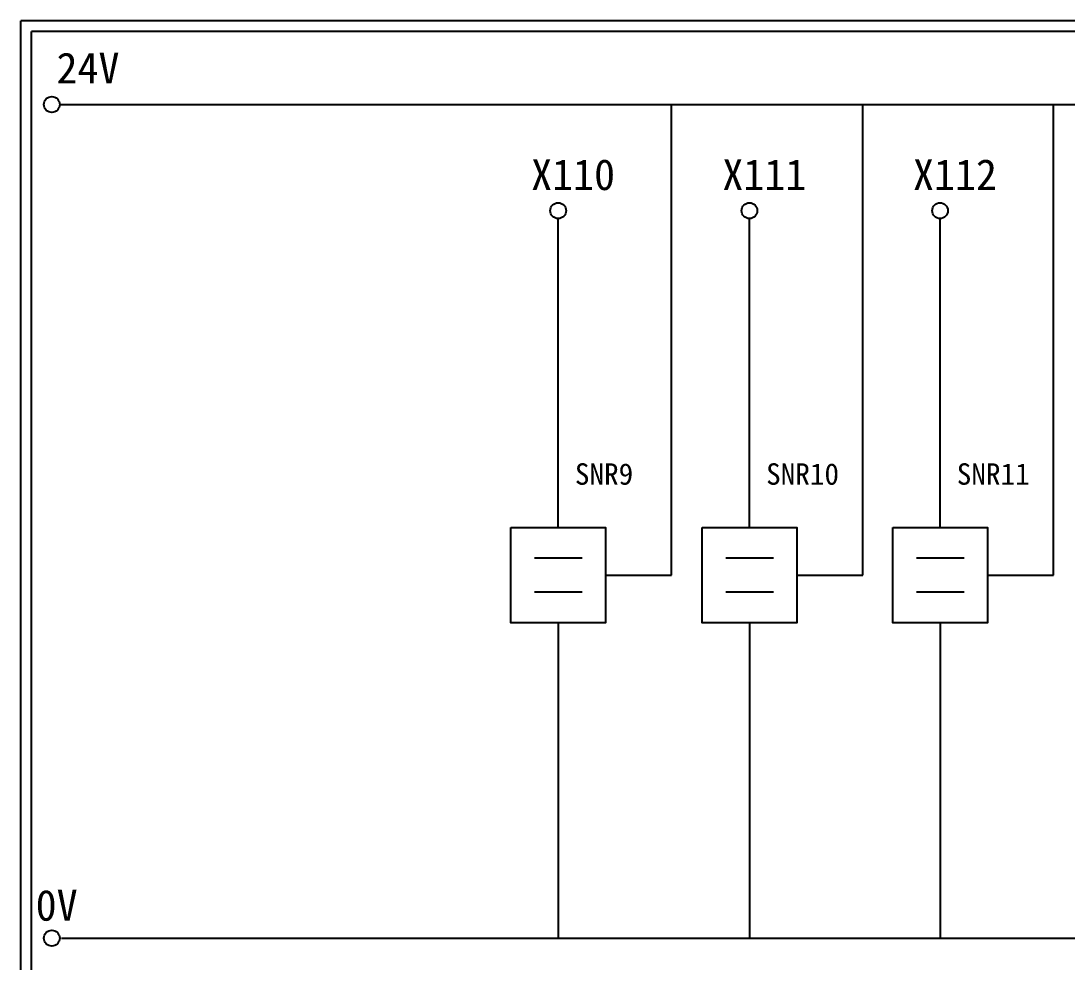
# Model space of a CAD drawing. Extents: x 325 to 612, y 3 to 207.
# Drawn here: x 325.3 to 447.4, y 97.2 to 207 of the extents above; entities that cross this region are included whole.
import ezdxf

# ---------------------------------------------------------------- set-up
doc = ezdxf.new("R2010")
doc.units = 0
doc.layers.get('0').update_dxf_attribs({"linetype": 'CONTINUOUS'})
doc.layers.add('圖框層', color=7, linetype='CONTINUOUS')
doc.layers.add('標尺寸層', color=3, linetype='CONTINUOUS')
doc.styles.add('STSL', font='KAIU.TTF')

msp = doc.modelspace()

# ---------------------------------------------------------------- linework, layer by layer
for p, q in [((401.23, 142.31), (401.23, 197.22)), ((423.54, 142.31), (423.54, 197.22)), ((445.78, 142.31), (445.78, 197.22)), ((388, 147.89), (388, 183.91)), ((410.31, 147.89), (410.31, 183.91)), ((432.55, 147.89), (432.55, 183.91)), ((393.52, 142.31), (401.23, 142.31)), ((415.83, 142.31), (423.54, 142.31)), ((438.07, 142.31), (445.78, 142.31)), ((388, 136.73), (388, 99.96)), ((410.31, 136.73), (410.31, 99.96)), ((432.55, 136.73), (432.55, 99.96))]:
    msp.add_line(p, q)
for points in [[(382.49, 147.89), (393.52, 147.89), (393.52, 136.73), (382.49, 136.73)], [(404.8, 147.89), (415.83, 147.89), (415.83, 136.73), (404.8, 136.73)], [(427.04, 147.89), (438.07, 147.89), (438.07, 136.73), (427.04, 136.73)]]:
    msp.add_lwpolyline(points, close=True)
at = {"layer": '圖框層', "color": 7}
for p, q in [((612.32, 206.97), (325.32, 206.97)), ((325.32, 3), (325.32, 206.97)), ((611.07, 205.72), (326.57, 205.72)), ((326.57, 4.25), (326.57, 205.72))]:
    msp.add_line(p, q, dxfattribs=at)
at = {"layer": '標尺寸層', "color": 7}
for p, q in [((329.84, 197.22), (607.44, 197.22)), ((385.24, 144.34), (390.81, 144.34)), ((407.55, 144.34), (413.12, 144.34)), ((429.79, 144.34), (435.36, 144.34)), ((385.24, 140.37), (390.81, 140.37)), ((407.55, 140.37), (413.12, 140.37)), ((429.79, 140.37), (435.36, 140.37)), ((330.05, 99.96), (607.44, 99.96))]:
    msp.add_line(p, q, dxfattribs=at)
for centre in [(328.92, 197.22), (388, 184.83), (410.31, 184.83), (432.55, 184.83), (328.92, 99.96)]:
    msp.add_circle(centre, 0.92, dxfattribs=at)

# ---------------------------------------------------------------- texts
at = {"layer": '圖框層', "color": 4, "style": 'STSL'}
for s, height, p in [('24V', 3.6, (329.47, 199.68)), ('X110', 3.6, (384.84, 187.24)), ('X111', 3.6, (407.15, 187.24)), ('X112', 3.6, (429.39, 187.24)), ('SNR9', 2.5, (389.95, 152.86)), ('SNR10', 2.5, (412.26, 152.86)), ('SNR11', 2.5, (434.5, 152.86)), ('0V', 3.6, (327.04, 102))]:
    msp.add_text(s, height=height, dxfattribs=at).set_placement(p)

doc.saveas('drawing.dxf')
